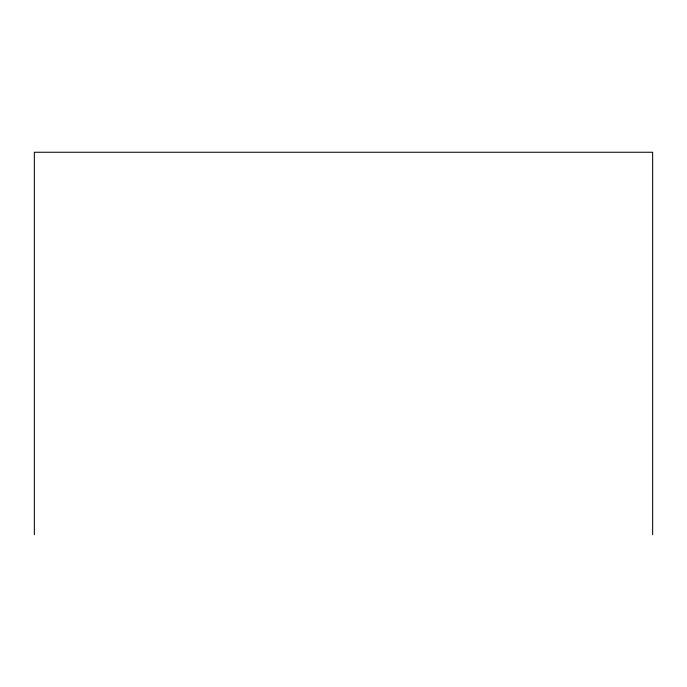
<?xml version="1.0" encoding="UTF-8"?>
<svg xmlns="http://www.w3.org/2000/svg" width="687" height="687" viewBox="0 0 687 687"><rect width="100%" height="100%" fill="white"/><g stroke="black" fill="none" stroke-linecap="round" stroke-linejoin="round"><path stroke-width="1.03" d="M652.65 534.744L652.65 152.256L34.35 152.256L34.35 534.744"/></g></svg>
